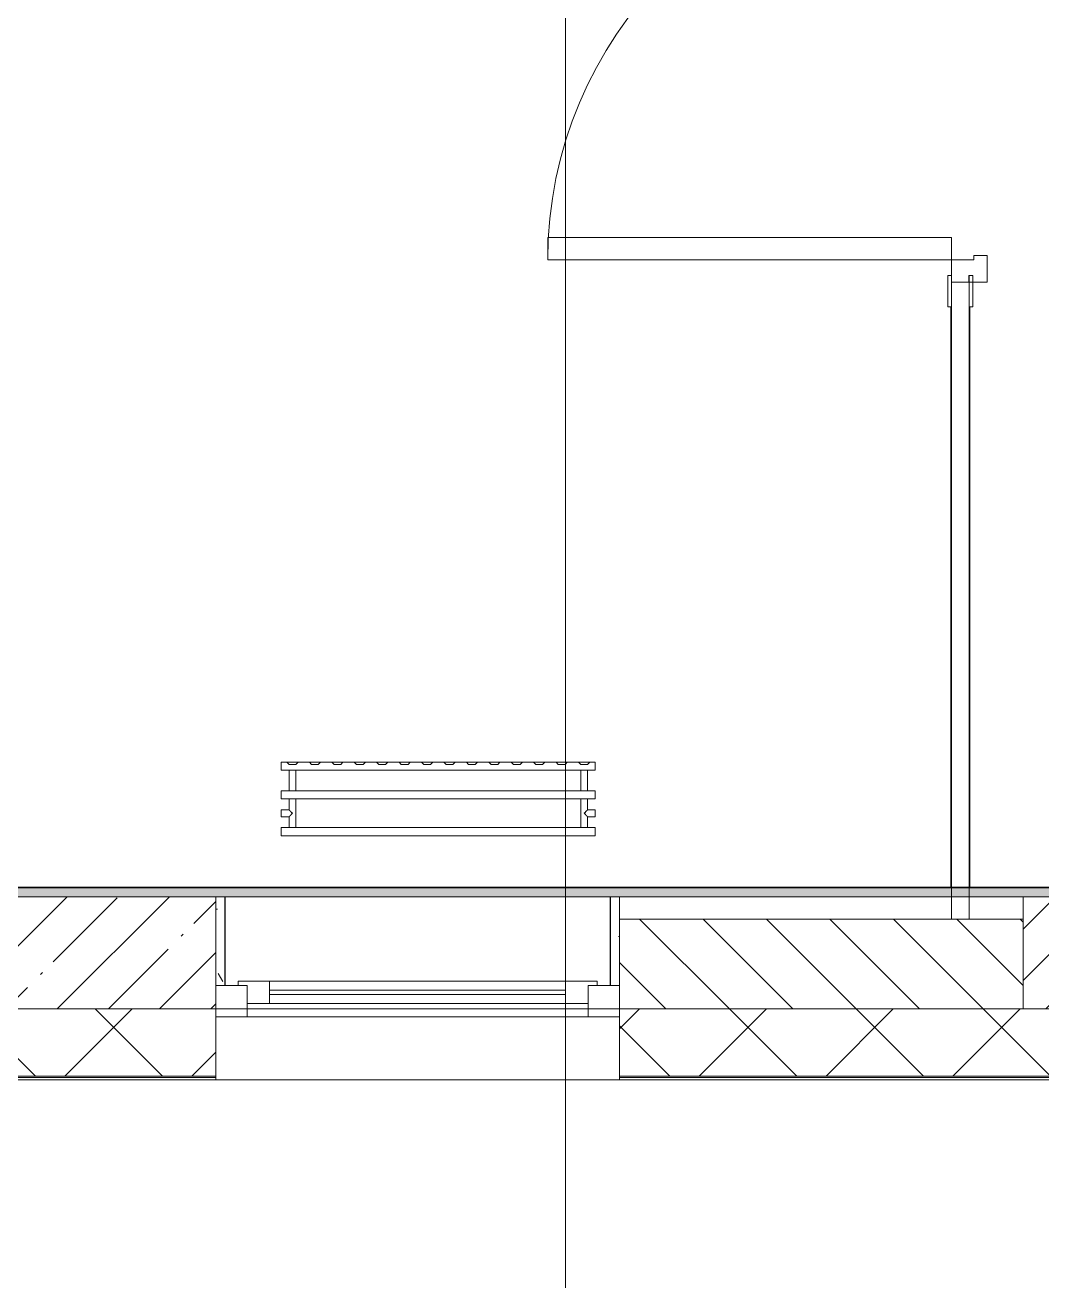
# Model space of a CAD drawing. Header units: millimetres. Extents: x -1113 to 415037, y -3642 to 354837.
# Drawn here: x 388732 to 390999, y -706 to 2093 of the extents above; entities that cross this region are included whole.
import ezdxf

# ---------------------------------------------------------------- set-up
doc = ezdxf.new("R2010")
doc.units = ezdxf.units.MM
for name, color, linetype, lineweight, true_color in [('A-DOOR-1', 7, 'Continuous', 5, 0xc0c0c0), ('A-DOOR-FRAM-1', 7, 'Continuous', 5, 0xc0c0c0), ('A-WALL-1', 9, 'Continuous', 5, 0x808080), ('A-WALL-FNSH-1', 9, 'Continuous', 5, 0x808080), ('M-EQPM-1', 7, 'Continuous', 9, 0xb2b2b2)]:
    doc.layers.add(name, color=color, linetype=linetype, lineweight=lineweight, true_color=true_color)
for name, color, linetype, lineweight in [('A-FLOR', 7, 'Continuous', 9), ('A-GLAZ', 7, 'Continuous', 9), ('A-GLAZ-1', 7, 'Continuous', 5), ('A-WALL', 7, 'Continuous', 5), ('I-WALL', 7, 'Continuous', 5), ('S-COLS', 7, 'Continuous', 9), ('S-COLS-1', 7, 'Continuous', 5), ('Оси', 7, 'Continuous', 9)]:
    doc.layers.add(name, color=color, linetype=linetype, lineweight=lineweight)
pattern_1 = [(0, (289227.4, 1e-08), (243.84, 60.96), [20.117, -162.763, 20.117, -162.763, -975.36]), (0, (289227.4, 1e-08), (243.84, 60.96), [-365.76, 20.117, -345.643, 20.117, -162.763, -426.72]), (0, (289227.4, 1e-08), (243.84, 60.96), [-914.4, 20.117, -101.803, 20.117, -284.683]), (120, (289318.84, 30.48), (-174.71291, 180.691634), [20.117, -162.763, 20.117, -162.763, -975.36]), (120, (289318.84, 30.48), (-174.71291, 180.691634), [-365.76, 20.117, -345.643, 20.117, -162.763, -426.72]), (120, (289318.84, 30.48), (-174.71291, 180.691634), [-914.4, 20.117, -101.803, 20.117, -284.683]), (240, (289349.32, 152.4), (-69.12709, -241.651634), [20.117, -162.763, 20.117, -162.763, -975.36]), (240, (289349.32, 152.4), (-69.12709, -241.651634), [-365.76, 20.117, -345.643, 20.117, -162.763, -426.72]), (240, (289349.32, 152.4), (-69.12709, -241.651634), [-914.4, 20.117, -101.803, 20.117, -284.683])]

# ---------------------------------------------------------------- blocks, each defined once
blk = doc.blocks.new('BSC_Колонна _Прямоугольная - 250х900-23282983-Объем проектирования 3 этажа')
at = {"layer": 'S-COLS-1'}
h = blk.add_hatch(dxfattribs=at)
h.set_pattern_fill('FP_91', color=256, style=0, pattern_type=2)
h.set_pattern_definition([(45, (-99480, -25), (-114.04925, 114.04925), []), (45, (-99365.95, -25), (-114.04925, 114.04925), [201.613, -40.323, 6.706, -33.617])])
h.paths.add_polyline_path([(225.7, -125), (450, -125), (450, 125), (-450, 125), (-450, -125)])
for p, q in [((450, 125), (-450, 125)), ((-450, 125), (-450, -125)), ((450, -125), (450, 125)), ((-450, -125), (450, -125))]:
    blk.add_line(p, q, dxfattribs=at)
blk = doc.blocks.new('BSC_Колонна _Прямоугольная - 250х900-V550-Объем проектирования 3 этажа')
at = {"layer": 'S-COLS-1'}
h = blk.add_hatch(dxfattribs=at)
h.set_pattern_fill('FP_99', color=256, style=0, pattern_type=2)
h.set_pattern_definition([(45, (-102180, -25), (-114.04925, 114.04925), []), (45, (-102065.95, -25), (-114.04925, 114.04925), [201.613, -40.323, 6.706, -33.617])])
h.paths.add_polyline_path([(450, -125), (450, 125), (-450, 125), (-450, -125), (-298.7, -125)])
for p, q in [((450, 125), (-450, 125)), ((-450, 125), (-450, -125)), ((450, -125), (450, 125)), ((-450, -125), (450, -125))]:
    blk.add_line(p, q, dxfattribs=at)
blk = doc.blocks.new('120_Окно_СКБ_1Ст - 120_Окно_СКБ_1Ст 900х2500_h_ с форточкой-V605-Объем проектирования 3 этажа')
at = {"layer": 'A-GLAZ'}
for p, q in [((-450, -127), (-450, -57)), ((-450, -57), (-380, -57)), ((-380, -57), (-380, -127)), ((380, -127), (380, -57)), ((380, -57), (450, -57)), ((450, -57), (450, -127)), ((380, -87), (-380, -87)), ((-380, -87), (-380, -127)), ((-330, -137), (-330, -87)), ((330, -137), (330, -87)), ((380, -127), (380, -87)), ((-380, -127), (-450, -127)), ((-380, -127), (-400, -127)), ((-400, -127), (-400, -137)), ((-400, -137), (400, -137)), ((400, -137), (-400, -137)), ((450, -127), (380, -127)), ((400, -127), (380, -127)), ((400, -137), (400, -127))]:
    blk.add_line(p, q, dxfattribs=at)
at = {"layer": 'A-GLAZ-1'}
for p, q in [((450, -57), (-450, -57)), ((-330, -107), (330, -107)), ((-430, -127), (-400, -127)), ((330, -117), (-330, -117)), ((400, -127), (430, -127))]:
    blk.add_line(p, q, dxfattribs=at)
blk = doc.blocks.new('radiator_prado_classic_z_tip_30_po exemplyaru - Classic Z Тип 30-300-V691-Объем проектирования 3 этажа')
at = {"layer": 'M-EQPM-1'}
for p, q in [((0, 228), (0, 210)), ((700, 228), (0, 228)), ((0, 210), (0, 228)), ((0, 228), (12.5, 228)), ((12.5, 228), (37.5, 228)), ((37.5, 228), (12.5, 228)), ((12.5, 228), (37.5, 228)), ((12.5, 228), (17.5, 223)), ((12.5, 228), (17.5, 223)), ((32.5, 223), (37.5, 228)), ((37.5, 228), (32.5, 223)), ((37.5, 228), (62.5, 228)), ((62.5, 228), (87.5, 228)), ((87.5, 228), (62.5, 228)), ((62.5, 228), (87.5, 228)), ((62.5, 228), (67.5, 223)), ((62.5, 228), (67.5, 223)), ((82.5, 223), (87.5, 228)), ((87.5, 228), (82.5, 223)), ((87.5, 228), (112.5, 228)), ((112.5, 228), (137.5, 228)), ((137.5, 228), (112.5, 228)), ((112.5, 228), (137.5, 228)), ((112.5, 228), (117.5, 223)), ((112.5, 228), (117.5, 223)), ((132.5, 223), (137.5, 228)), ((137.5, 228), (132.5, 223)), ((137.5, 228), (162.5, 228)), ((162.5, 228), (187.5, 228)), ((187.5, 228), (162.5, 228)), ((162.5, 228), (187.5, 228)), ((162.5, 228), (167.5, 223)), ((162.5, 228), (167.5, 223)), ((182.5, 223), (187.5, 228)), ((187.5, 228), (182.5, 223)), ((187.5, 228), (212.5, 228)), ((212.5, 228), (237.5, 228)), ((237.5, 228), (212.5, 228)), ((212.5, 228), (237.5, 228)), ((212.5, 228), (217.5, 223)), ((212.5, 228), (217.5, 223)), ((232.5, 223), (237.5, 228)), ((237.5, 228), (232.5, 223)), ((237.5, 228), (262.5, 228)), ((262.5, 228), (287.5, 228)), ((287.5, 228), (262.5, 228)), ((262.5, 228), (287.5, 228)), ((262.5, 228), (267.5, 223)), ((262.5, 228), (267.5, 223)), ((282.5, 223), (287.5, 228)), ((287.5, 228), (282.5, 223)), ((287.5, 228), (312.5, 228)), ((312.5, 228), (337.5, 228)), ((337.5, 228), (312.5, 228)), ((312.5, 228), (337.5, 228)), ((312.5, 228), (317.5, 223)), ((312.5, 228), (317.5, 223)), ((332.5, 223), (337.5, 228)), ((337.5, 228), (332.5, 223)), ((337.5, 228), (362.5, 228)), ((362.5, 228), (387.5, 228)), ((387.5, 228), (362.5, 228)), ((362.5, 228), (387.5, 228)), ((362.5, 228), (367.5, 223)), ((362.5, 228), (367.5, 223)), ((382.5, 223), (387.5, 228)), ((387.5, 228), (382.5, 223)), ((387.5, 228), (412.5, 228)), ((412.5, 228), (437.5, 228)), ((437.5, 228), (412.5, 228)), ((412.5, 228), (437.5, 228)), ((412.5, 228), (417.5, 223)), ((412.5, 228), (417.5, 223)), ((432.5, 223), (437.5, 228)), ((437.5, 228), (432.5, 223)), ((437.5, 228), (462.5, 228)), ((462.5, 228), (487.5, 228)), ((487.5, 228), (462.5, 228)), ((462.5, 228), (487.5, 228)), ((462.5, 228), (467.5, 223)), ((462.5, 228), (467.5, 223)), ((482.5, 223), (487.5, 228)), ((487.5, 228), (482.5, 223)), ((487.5, 228), (512.5, 228)), ((512.5, 228), (537.5, 228)), ((537.5, 228), (512.5, 228)), ((512.5, 228), (537.5, 228)), ((512.5, 228), (517.5, 223)), ((512.5, 228), (517.5, 223)), ((532.5, 223), (537.5, 228)), ((537.5, 228), (532.5, 223)), ((537.5, 228), (562.5, 228)), ((562.5, 228), (587.5, 228)), ((587.5, 228), (562.5, 228)), ((562.5, 228), (587.5, 228)), ((562.5, 228), (567.5, 223)), ((562.5, 228), (567.5, 223)), ((582.5, 223), (587.5, 228)), ((587.5, 228), (582.5, 223)), ((587.5, 228), (612.5, 228)), ((612.5, 228), (637.5, 228)), ((637.5, 228), (612.5, 228)), ((612.5, 228), (637.5, 228)), ((612.5, 228), (617.5, 223)), ((612.5, 228), (617.5, 223)), ((632.5, 223), (637.5, 228)), ((637.5, 228), (632.5, 223)), ((637.5, 228), (662.5, 228)), ((662.5, 228), (687.5, 228)), ((687.5, 228), (662.5, 228)), ((662.5, 228), (687.5, 228)), ((662.5, 228), (667.5, 223)), ((662.5, 228), (667.5, 223)), ((682.5, 223), (687.5, 228)), ((687.5, 228), (682.5, 223)), ((687.5, 228), (700, 228)), ((700, 210), (700, 228)), ((700, 228), (700, 210)), ((0, 210), (700, 210)), ((17.8, 210), (0, 210)), ((32.5, 223), (17.5, 223)), ((17.5, 223), (32.5, 223)), ((17.5, 210), (17.5, 164)), ((17.5, 210), (17.5, 164)), ((17.8, 210), (17.5, 210)), ((17.5, 210), (17.8, 210)), ((17.8, 210), (17.5, 210)), ((17.5, 210), (32.5, 210)), ((32.2, 210), (17.8, 210)), ((17.8, 210), (30.3, 210)), ((18.5, 210), (17.8, 210)), ((32.2, 210), (18.5, 210)), ((30.3, 210), (31.5, 210)), ((31.5, 210), (32.2, 210)), ((32.5, 210), (32.2, 210)), ((32.2, 210), (32.5, 210)), ((32.5, 210), (32.2, 210)), ((667.8, 210), (32.2, 210)), ((32.5, 164), (32.5, 210)), ((32.5, 164), (32.5, 210)), ((82.5, 223), (67.5, 223)), ((67.5, 223), (82.5, 223)), ((132.5, 223), (117.5, 223)), ((117.5, 223), (132.5, 223)), ((182.5, 223), (167.5, 223)), ((167.5, 223), (182.5, 223)), ((232.5, 223), (217.5, 223)), ((217.5, 223), (232.5, 223)), ((282.5, 223), (267.5, 223)), ((267.5, 223), (282.5, 223)), ((332.5, 223), (317.5, 223)), ((317.5, 223), (332.5, 223)), ((382.5, 223), (367.5, 223)), ((367.5, 223), (382.5, 223)), ((432.5, 223), (417.5, 223)), ((417.5, 223), (432.5, 223)), ((482.5, 223), (467.5, 223)), ((467.5, 223), (482.5, 223)), ((532.5, 223), (517.5, 223)), ((517.5, 223), (532.5, 223)), ((582.5, 223), (567.5, 223)), ((567.5, 223), (582.5, 223)), ((632.5, 223), (617.5, 223)), ((617.5, 223), (632.5, 223)), ((682.5, 223), (667.5, 223)), ((667.5, 223), (682.5, 223)), ((667.5, 210), (667.5, 164)), ((667.5, 210), (667.5, 164)), ((667.8, 210), (667.5, 210)), ((667.5, 210), (682.5, 210)), ((667.8, 210), (667.5, 210)), ((667.5, 210), (667.8, 210)), ((678.7, 210), (667.8, 210)), ((676.9, 210), (667.8, 210)), ((667.8, 210), (678.7, 210)), ((680.3, 210), (676.9, 210)), ((682.2, 210), (678.7, 210)), ((678.7, 210), (681.5, 210)), ((682.2, 210), (680.3, 210)), ((681.5, 210), (682.2, 210)), ((682.5, 210), (682.2, 210)), ((682.5, 210), (682.2, 210)), ((682.2, 210), (682.5, 210)), ((700, 210), (682.2, 210)), ((682.5, 164), (682.5, 210)), ((682.5, 164), (682.5, 210)), ((700, 164), (0, 164)), ((0, 164), (0, 146)), ((0, 146), (0, 164)), ((0, 164), (17.8, 164)), ((0, 146), (700, 146)), ((18.5, 146), (0, 146)), ((17.8, 164), (17.5, 164)), ((17.5, 164), (17.8, 164)), ((17.8, 164), (17.5, 164)), ((17.5, 164), (32.5, 164)), ((17.5, 146), (17.5, 121.5)), ((17.5, 146), (17.5, 121.5)), ((17.5, 146), (18.5, 146)), ((18.5, 146), (17.5, 146)), ((17.5, 146), (18.5, 146)), ((32.5, 146), (17.5, 146)), ((32.2, 164), (17.8, 164)), ((17.8, 164), (21.2, 164)), ((23.1, 164), (17.8, 164)), ((18.5, 146), (19.7, 146)), ((19.7, 146), (18.5, 146)), ((18.5, 146), (19.7, 146)), ((19.7, 146), (26.9, 146)), ((25, 146), (19.7, 146)), ((19.7, 146), (28.7, 146)), ((21.2, 164), (25, 164)), ((26.9, 164), (23.1, 164)), ((25, 164), (32.2, 164)), ((28.7, 146), (25, 146)), ((28.7, 164), (26.9, 164)), ((26.9, 146), (31.5, 146)), ((31.5, 146), (28.7, 146)), ((31.5, 164), (28.7, 164)), ((28.7, 146), (32.2, 146)), ((32.2, 164), (31.5, 164)), ((31.5, 146), (32.2, 146)), ((32.2, 146), (31.5, 146)), ((32.5, 164), (32.2, 164)), ((32.2, 164), (32.5, 164)), ((32.5, 164), (32.2, 164)), ((32.2, 164), (667.8, 164)), ((32.2, 146), (32.5, 146)), ((32.5, 146), (32.2, 146)), ((32.2, 146), (32.5, 146)), ((667.8, 146), (32.2, 146)), ((32.5, 82), (32.5, 146)), ((32.5, 82), (32.5, 146)), ((667.8, 164), (667.5, 164)), ((667.5, 164), (682.5, 164)), ((667.8, 164), (667.5, 164)), ((667.5, 164), (667.8, 164)), ((667.5, 146), (667.5, 82)), ((667.5, 146), (667.5, 82)), ((667.5, 146), (667.8, 146)), ((682.5, 146), (667.5, 146)), ((667.5, 146), (667.8, 146)), ((667.8, 146), (667.5, 146)), ((675, 164), (667.8, 164)), ((675, 164), (667.8, 164)), ((667.8, 164), (668.5, 164)), ((667.8, 146), (673.1, 146)), ((667.8, 146), (671.2, 146)), ((676.9, 146), (667.8, 146)), ((668.5, 164), (682.2, 164)), ((671.2, 146), (676.9, 146)), ((673.1, 146), (676.9, 146)), ((678.7, 164), (675, 164)), ((681.5, 164), (675, 164)), ((676.9, 146), (681.5, 146)), ((676.9, 146), (680.3, 146)), ((681.5, 146), (676.9, 146)), ((681.5, 164), (678.7, 164)), ((680.3, 146), (681.5, 146)), ((682.2, 164), (681.5, 164)), ((682.2, 164), (681.5, 164)), ((681.5, 146), (682.5, 146)), ((681.5, 146), (682.5, 146)), ((682.5, 146), (681.5, 146)), ((700, 146), (681.5, 146)), ((682.5, 164), (682.2, 164)), ((682.5, 164), (682.2, 164)), ((682.2, 164), (682.5, 164)), ((682.2, 164), (700, 164)), ((682.5, 121.5), (682.5, 146)), ((682.5, 121.5), (682.5, 146)), ((700, 146), (700, 164)), ((700, 164), (700, 146)), ((17.5, 121.5), (0, 121.5)), ((17.5, 121.5), (0, 121.5)), ((0, 121.5), (0, 120.5)), ((0, 106.5), (0, 121.5)), ((0, 120.5), (0, 107.5)), ((0, 120.5), (0, 119.3)), ((0, 114), (0, 120.5)), ((0, 120.5), (0, 120.5)), ((0, 119.3), (0, 117.8)), ((0, 117.8), (0, 114)), ((0, 114), (0, 112.1)), ((0, 107.5), (0, 114)), ((0, 112.1), (0, 110.3)), ((700, 121.5), (682.5, 121.5)), ((700, 121.5), (682.5, 121.5)), ((700, 121.5), (700, 106.5)), ((700, 120.5), (700, 121.5)), ((700, 121.5), (700, 120.5)), ((700, 120.5), (700, 121.5)), ((700, 107.5), (700, 120.5)), ((700, 120.5), (700, 107.5)), ((700, 112.1), (700, 120.5)), ((700, 108.7), (700, 112.1)), ((0, 110.3), (0, 108.7)), ((0, 108.7), (0, 107.5)), ((0, 107.5), (0, 106.5)), ((0, 107.5), (0, 107.5)), ((0, 106.5), (17.5, 106.5)), ((0, 106.5), (17.5, 106.5)), ((17.5, 106.5), (17.5, 82)), ((17.5, 106.5), (17.5, 82)), ((682.5, 82), (682.5, 106.5)), ((682.5, 106.5), (700, 106.5)), ((682.5, 82), (682.5, 106.5)), ((682.5, 106.5), (700, 106.5)), ((700, 107.5), (700, 108.7)), ((700, 106.5), (700, 107.5)), ((700, 107.5), (700, 106.5)), ((700, 106.5), (700, 107.5)), ((700, 82), (0, 82)), ((0, 82), (0, 64)), ((0, 64), (0, 82)), ((0, 82), (18.5, 82)), ((700, 64), (0, 64)), ((0, 64), (700, 64)), ((18.5, 82), (17.5, 82)), ((17.5, 82), (18.5, 82)), ((18.5, 82), (17.5, 82)), ((17.5, 82), (32.5, 82)), ((21.2, 82), (18.5, 82)), ((18.5, 82), (21.2, 82)), ((19.7, 82), (18.5, 82)), ((25, 82), (19.7, 82)), ((25, 82), (21.2, 82)), ((21.2, 82), (25, 82)), ((28.7, 82), (25, 82)), ((25, 82), (30.3, 82)), ((30.3, 82), (25, 82)), ((31.5, 82), (28.7, 82)), ((30.3, 82), (32.2, 82)), ((32.2, 82), (30.3, 82)), ((32.2, 82), (31.5, 82)), ((32.5, 82), (32.2, 82)), ((32.2, 82), (32.5, 82)), ((32.5, 82), (32.2, 82)), ((32.2, 82), (667.8, 82)), ((667.8, 82), (667.5, 82)), ((667.5, 82), (682.5, 82)), ((667.8, 82), (667.5, 82)), ((667.5, 82), (667.8, 82)), ((676.9, 82), (667.8, 82)), ((673.1, 82), (667.8, 82)), ((667.8, 82), (673.1, 82)), ((678.7, 82), (673.1, 82)), ((673.1, 82), (681.5, 82)), ((681.5, 82), (676.9, 82)), ((681.5, 82), (678.7, 82)), ((682.5, 82), (681.5, 82)), ((682.5, 82), (681.5, 82)), ((681.5, 82), (682.5, 82)), ((681.5, 82), (700, 82)), ((700, 64), (700, 82)), ((700, 82), (700, 64))]:
    blk.add_line(p, q, dxfattribs=at)
for points, knots in [([(18.5, 120.5), (18.4, 120.6), (18.3, 120.7), (18.1, 120.9), (17.9, 121.1), (17.8, 121.2), (17.7, 121.3), (17.5, 121.5), (17.5, 121.5), (17.5, 121.5)], [0.7142857, 0.7142857, 0.7142857, 0.7142857, 0.75, 0.7857143, 0.8214286, 0.8571429, 0.8928571, 0.9285714, 1, 1, 1, 1]), ([(17.5, 121.5), (17.5, 121.5), (17.5, 121.5), (17.7, 121.3), (17.8, 121.2), (17.9, 121.1), (18.1, 120.9), (18.3, 120.7), (18.4, 120.6), (18.5, 120.5)], [0, 0, 0, 0, 0.0714286, 0.1071429, 0.1428571, 0.1785714, 0.2142857, 0.25, 0.2857143, 0.2857143, 0.2857143, 0.2857143]), ([(17.5, 121.5), (17.5, 121.5), (17.5, 121.5), (17.7, 121.3), (17.8, 121.2), (17.9, 121.1), (18.1, 120.9), (18.3, 120.7), (18.4, 120.6), (18.5, 120.5)], [0, 0, 0, 0, 0.0714286, 0.1071429, 0.1428571, 0.1785714, 0.2142857, 0.25, 0.2857143, 0.2857143, 0.2857143, 0.2857143]), ([(25, 114), (24.5, 114.5), (23.6, 115.4), (22.4, 116.6), (21.6, 117.4), (21.1, 117.9), (20.8, 118.2), (20.5, 118.5), (20.2, 118.8), (19.8, 119.1), (19.6, 119.4), (19.3, 119.7), (19, 120), (18.7, 120.3), (18.5, 120.5), (18.3, 120.7), (18.1, 120.9), (17.9, 121.1), (17.8, 121.2), (17.7, 121.3), (17.5, 121.5), (17.5, 121.5), (17.5, 121.5)], [0, 0, 0, 0, 0.142857, 0.285714, 0.357143, 0.392857, 0.428571, 0.464286, 0.5, 0.535714, 0.571429, 0.607143, 0.642857, 0.678571, 0.714286, 0.75, 0.785714, 0.821429, 0.857143, 0.892857, 0.928571, 1, 1, 1, 1]), ([(17.5, 106.5), (17.5, 106.5), (17.5, 106.5), (17.7, 106.7), (17.8, 106.8), (17.9, 106.9), (18.1, 107.1), (18.3, 107.3), (18.5, 107.5), (18.7, 107.7), (19, 108), (19.3, 108.3), (19.6, 108.6), (19.8, 108.9), (20.3, 109.3), (20.7, 109.7), (21.1, 110.1), (21.6, 110.6), (22.4, 111.4), (23.6, 112.6), (24.5, 113.5), (25, 114)], [0, 0, 0, 0, 0.071429, 0.107143, 0.142857, 0.178571, 0.214286, 0.25, 0.285714, 0.321429, 0.357143, 0.392857, 0.428571, 0.464286, 0.5, 0.571429, 0.607143, 0.642857, 0.714286, 0.857143, 1, 1, 1, 1]), ([(22.1, 116.9), (21.9, 117.1), (21.6, 117.4), (21.1, 117.9), (20.8, 118.2), (20.5, 118.5), (20.2, 118.8), (19.9, 119.2), (19.7, 119.3), (19.6, 119.4)], [0.2857143, 0.2857143, 0.2857143, 0.2857143, 0.3571429, 0.3928571, 0.4285714, 0.4642857, 0.5, 0.5357143, 0.5714286, 0.5714286, 0.5714286, 0.5714286]), ([(19.6, 119.4), (19.7, 119.3), (19.9, 119.2), (20.3, 118.7), (20.6, 118.4), (20.8, 118.2)], [0.4285714, 0.4285714, 0.4285714, 0.4285714, 0.4642857, 0.5, 0.5714286, 0.5714286, 0.5714286, 0.5714286]), ([(19.6, 119.4), (19.7, 119.3), (19.8, 119.1), (20.3, 118.7), (20.7, 118.3), (21.1, 117.9), (21.6, 117.4), (21.9, 117.1), (22.1, 116.9)], [0.4285714, 0.4285714, 0.4285714, 0.4285714, 0.4642857, 0.5, 0.5714286, 0.6071429, 0.6428571, 0.7142857, 0.7142857, 0.7142857, 0.7142857]), ([(20.8, 118.2), (20.9, 118.1), (21.1, 117.9), (21.6, 117.4), (21.9, 117.1), (22.1, 116.9)], [0.5714286, 0.5714286, 0.5714286, 0.5714286, 0.6071429, 0.6428571, 0.7142857, 0.7142857, 0.7142857, 0.7142857]), ([(675, 114), (675.5, 114.5), (676.4, 115.4), (677.6, 116.6), (678.4, 117.4), (678.9, 117.9), (679.2, 118.2), (679.5, 118.5), (679.8, 118.8), (680.1, 119.2), (680.4, 119.4), (680.7, 119.7), (681, 120), (681.3, 120.3), (681.5, 120.5), (681.7, 120.7), (681.9, 120.9), (682.1, 121.1), (682.2, 121.2), (682.3, 121.3), (682.5, 121.5), (682.5, 121.5), (682.5, 121.5)], [0, 0, 0, 0, 0.142857, 0.285714, 0.357143, 0.392857, 0.428571, 0.464286, 0.5, 0.535714, 0.571429, 0.607143, 0.642857, 0.678571, 0.714286, 0.75, 0.785714, 0.821429, 0.857143, 0.892857, 0.928571, 1, 1, 1, 1]), ([(682.5, 106.5), (682.5, 106.5), (682.5, 106.5), (682.3, 106.7), (682.2, 106.8), (682.1, 106.9), (681.9, 107.1), (681.7, 107.3), (681.5, 107.5), (681.3, 107.7), (681, 108), (680.7, 108.3), (680.4, 108.6), (680.1, 108.8), (679.7, 109.3), (679.3, 109.7), (678.9, 110.1), (678.4, 110.6), (677.6, 111.4), (676.4, 112.6), (675.5, 113.5), (675, 114)], [0, 0, 0, 0, 0.071429, 0.107143, 0.142857, 0.178571, 0.214286, 0.25, 0.285714, 0.321429, 0.357143, 0.392857, 0.428571, 0.464286, 0.5, 0.571429, 0.607143, 0.642857, 0.714286, 0.857143, 1, 1, 1, 1]), ([(680.4, 119.4), (680.3, 119.3), (680.1, 119.2), (679.7, 118.7), (679.3, 118.3), (678.9, 117.9), (678.4, 117.4), (678.1, 117.1), (677.9, 116.9)], [0.4285714, 0.4285714, 0.4285714, 0.4285714, 0.4642857, 0.5, 0.5714286, 0.6071429, 0.6428571, 0.7142857, 0.7142857, 0.7142857, 0.7142857]), ([(677.9, 116.9), (678.1, 117.1), (678.4, 117.4), (678.9, 117.9), (679.2, 118.2), (679.5, 118.5), (679.8, 118.8), (680.1, 119.2), (680.3, 119.3), (680.4, 119.4)], [0.2857143, 0.2857143, 0.2857143, 0.2857143, 0.3571429, 0.3928571, 0.4285714, 0.4642857, 0.5, 0.5357143, 0.5714286, 0.5714286, 0.5714286, 0.5714286]), ([(679.2, 118.2), (679.1, 118.1), (678.9, 117.9), (678.4, 117.4), (678.1, 117.1), (677.9, 116.9)], [0.5714286, 0.5714286, 0.5714286, 0.5714286, 0.6071429, 0.6428571, 0.7142857, 0.7142857, 0.7142857, 0.7142857]), ([(680.4, 119.4), (680.3, 119.3), (680.1, 119.2), (679.7, 118.7), (679.4, 118.4), (679.2, 118.2)], [0.4285714, 0.4285714, 0.4285714, 0.4285714, 0.4642857, 0.5, 0.5714286, 0.5714286, 0.5714286, 0.5714286]), ([(682.5, 121.5), (682.5, 121.5), (682.5, 121.5), (682.3, 121.3), (682.2, 121.2), (682.1, 121.1), (681.9, 120.9), (681.7, 120.7), (681.6, 120.6), (681.5, 120.5)], [0, 0, 0, 0, 0.0714286, 0.1071429, 0.1428571, 0.1785714, 0.2142857, 0.25, 0.2857143, 0.2857143, 0.2857143, 0.2857143]), ([(682.5, 121.5), (682.5, 121.5), (682.5, 121.5), (682.3, 121.3), (682.2, 121.2), (682.1, 121.1), (681.9, 120.9), (681.7, 120.7), (681.6, 120.6), (681.5, 120.5)], [0, 0, 0, 0, 0.0714286, 0.1071429, 0.1428571, 0.1785714, 0.2142857, 0.25, 0.2857143, 0.2857143, 0.2857143, 0.2857143]), ([(681.5, 120.5), (681.6, 120.6), (681.7, 120.7), (681.9, 120.9), (682.1, 121.1), (682.2, 121.2), (682.3, 121.3), (682.5, 121.5), (682.5, 121.5), (682.5, 121.5)], [0.7142857, 0.7142857, 0.7142857, 0.7142857, 0.75, 0.7857143, 0.8214286, 0.8571429, 0.8928571, 0.9285714, 1, 1, 1, 1]), ([(17.5, 106.5), (17.5, 106.5), (17.5, 106.5), (17.7, 106.7), (17.8, 106.8), (17.9, 106.9), (18.1, 107.1), (18.3, 107.3), (18.4, 107.4), (18.5, 107.5)], [0, 0, 0, 0, 0.0714286, 0.1071429, 0.1428571, 0.1785714, 0.2142857, 0.25, 0.2857143, 0.2857143, 0.2857143, 0.2857143]), ([(18.5, 107.5), (18.4, 107.4), (18.3, 107.3), (18.1, 107.1), (17.9, 106.9), (17.8, 106.8), (17.7, 106.7), (17.5, 106.5), (17.5, 106.5), (17.5, 106.5)], [0.7142857, 0.7142857, 0.7142857, 0.7142857, 0.75, 0.7857143, 0.8214286, 0.8571429, 0.8928571, 0.9285714, 1, 1, 1, 1]), ([(18.5, 107.5), (18.4, 107.4), (18.3, 107.3), (18.1, 107.1), (17.9, 106.9), (17.8, 106.8), (17.7, 106.7), (17.5, 106.5), (17.5, 106.5), (17.5, 106.5)], [0.7142857, 0.7142857, 0.7142857, 0.7142857, 0.75, 0.7857143, 0.8214286, 0.8571429, 0.8928571, 0.9285714, 1, 1, 1, 1]), ([(19.6, 108.6), (19.7, 108.7), (19.9, 108.8), (20.3, 109.3), (20.7, 109.7), (21.1, 110.1), (21.6, 110.6), (21.9, 110.9), (22.1, 111.1)], [0.4285714, 0.4285714, 0.4285714, 0.4285714, 0.4642857, 0.5, 0.5714286, 0.6071429, 0.6428571, 0.7142857, 0.7142857, 0.7142857, 0.7142857]), ([(22.1, 111.1), (21.9, 110.9), (21.6, 110.6), (21.1, 110.1), (20.8, 109.8), (20.5, 109.5), (20.2, 109.2), (19.9, 108.8), (19.7, 108.7), (19.6, 108.6)], [0.2857143, 0.2857143, 0.2857143, 0.2857143, 0.3571429, 0.3928571, 0.4285714, 0.4642857, 0.5, 0.5357143, 0.5714286, 0.5714286, 0.5714286, 0.5714286]), ([(22.1, 111.1), (21.9, 110.9), (21.6, 110.6), (21.1, 110.1), (20.8, 109.8), (20.5, 109.5), (20.2, 109.2), (19.8, 108.9), (19.7, 108.7), (19.6, 108.6)], [0.2857143, 0.2857143, 0.2857143, 0.2857143, 0.3571429, 0.3928571, 0.4285714, 0.4642857, 0.5, 0.5357143, 0.5714286, 0.5714286, 0.5714286, 0.5714286]), ([(677.9, 111.1), (678.1, 110.9), (678.4, 110.6), (678.9, 110.1), (679.2, 109.8), (679.5, 109.5), (679.8, 109.2), (680.1, 108.8), (680.3, 108.7), (680.4, 108.6)], [0.2857143, 0.2857143, 0.2857143, 0.2857143, 0.3571429, 0.3928571, 0.4285714, 0.4642857, 0.5, 0.5357143, 0.5714286, 0.5714286, 0.5714286, 0.5714286]), ([(677.9, 111.1), (678.1, 110.9), (678.4, 110.6), (678.9, 110.1), (679.2, 109.8), (679.5, 109.5), (679.8, 109.2), (680.1, 108.8), (680.3, 108.7), (680.4, 108.6)], [0.2857143, 0.2857143, 0.2857143, 0.2857143, 0.3571429, 0.3928571, 0.4285714, 0.4642857, 0.5, 0.5357143, 0.5714286, 0.5714286, 0.5714286, 0.5714286]), ([(680.4, 108.6), (680.3, 108.7), (680.1, 108.8), (679.7, 109.3), (679.3, 109.7), (678.9, 110.1), (678.4, 110.6), (678.1, 110.9), (677.9, 111.1)], [0.4285714, 0.4285714, 0.4285714, 0.4285714, 0.4642857, 0.5, 0.5714286, 0.6071429, 0.6428571, 0.7142857, 0.7142857, 0.7142857, 0.7142857]), ([(681.5, 107.5), (681.6, 107.4), (681.7, 107.3), (681.9, 107.1), (682.1, 106.9), (682.2, 106.8), (682.3, 106.7), (682.5, 106.5), (682.5, 106.5), (682.5, 106.5)], [0.7142857, 0.7142857, 0.7142857, 0.7142857, 0.75, 0.7857143, 0.8214286, 0.8571429, 0.8928571, 0.9285714, 1, 1, 1, 1]), ([(681.5, 107.5), (681.6, 107.4), (681.7, 107.3), (681.9, 107.1), (682.1, 106.9), (682.2, 106.8), (682.3, 106.7), (682.5, 106.5), (682.5, 106.5), (682.5, 106.5)], [0.7142857, 0.7142857, 0.7142857, 0.7142857, 0.75, 0.7857143, 0.8214286, 0.8571429, 0.8928571, 0.9285714, 1, 1, 1, 1]), ([(682.5, 106.5), (682.5, 106.5), (682.5, 106.5), (682.3, 106.7), (682.2, 106.8), (682.1, 106.9), (681.9, 107.1), (681.7, 107.3), (681.6, 107.4), (681.5, 107.5)], [0, 0, 0, 0, 0.0714286, 0.1071429, 0.1428571, 0.1785714, 0.2142857, 0.25, 0.2857143, 0.2857143, 0.2857143, 0.2857143])]:
    blk.add_open_spline(points, degree=3, knots=knots, dxfattribs=at)
for points in [[(19.6, 119.4), (19.5, 119.5), (19.3, 119.7), (19, 120), (18.7, 120.3), (18.6, 120.4), (18.5, 120.5)], [(18.5, 120.5), (18.6, 120.4), (18.7, 120.3), (19, 120), (19.3, 119.7), (19.5, 119.5), (19.6, 119.4)], [(18.5, 120.5), (18.6, 120.4), (18.7, 120.3), (19, 120), (19.3, 119.7), (19.5, 119.5), (19.6, 119.4)], [(25, 114), (24.5, 114.5), (23.6, 115.4), (22.6, 116.4), (22.1, 116.9)], [(22.1, 116.9), (22.6, 116.4), (23.6, 115.4), (24.5, 114.5), (25, 114)], [(22.1, 116.9), (22.6, 116.4), (23.6, 115.4), (24.5, 114.5), (25, 114)], [(22.1, 111.1), (22.6, 111.6), (23.6, 112.6), (24.5, 113.5), (25, 114)], [(25, 114), (24.5, 113.5), (23.6, 112.6), (22.6, 111.6), (22.1, 111.1)], [(25, 114), (24.5, 113.5), (23.6, 112.6), (22.6, 111.6), (22.1, 111.1)], [(677.9, 116.9), (677.4, 116.4), (676.4, 115.4), (675.5, 114.5), (675, 114)], [(675, 114), (675.5, 114.5), (676.4, 115.4), (677.4, 116.4), (677.9, 116.9)], [(676.4, 115.4), (676, 115), (675.5, 114.5), (675, 114)], [(675, 114), (675.5, 113.5), (676.4, 112.6), (677.4, 111.6), (677.9, 111.1)], [(675, 114), (675.5, 113.5), (676.4, 112.6), (677.4, 111.6), (677.9, 111.1)], [(677.9, 111.1), (677.4, 111.6), (676.4, 112.6), (675.5, 113.5), (675, 114)], [(677.9, 116.9), (677.4, 116.4), (676.9, 115.9), (676.4, 115.4)], [(681.5, 120.5), (681.4, 120.4), (681.3, 120.3), (681, 120), (680.7, 119.7), (680.5, 119.5), (680.4, 119.4)], [(681.5, 120.5), (681.4, 120.4), (681.3, 120.3), (681, 120), (680.7, 119.7), (680.5, 119.5), (680.4, 119.4)], [(680.4, 119.4), (680.5, 119.5), (680.7, 119.7), (681, 120), (681.3, 120.3), (681.4, 120.4), (681.5, 120.5)], [(18.5, 107.5), (18.6, 107.6), (18.7, 107.7), (19, 108), (19.3, 108.3), (19.5, 108.5), (19.6, 108.6)], [(19.6, 108.6), (19.5, 108.5), (19.3, 108.3), (19, 108), (18.7, 107.7), (18.6, 107.6), (18.5, 107.5)], [(19.6, 108.6), (19.5, 108.5), (19.3, 108.3), (19, 108), (18.7, 107.7), (18.6, 107.6), (18.5, 107.5)], [(680.4, 108.6), (680.5, 108.5), (680.7, 108.3), (681, 108), (681.3, 107.7), (681.4, 107.6), (681.5, 107.5)], [(680.4, 108.6), (680.5, 108.5), (680.7, 108.3), (681, 108), (681.3, 107.7), (681.4, 107.6), (681.5, 107.5)], [(681.5, 107.5), (681.4, 107.6), (681.3, 107.7), (681, 108), (680.7, 108.3), (680.5, 108.5), (680.4, 108.6)]]:
    blk.add_open_spline(points, degree=3, dxfattribs=at)
blk = doc.blocks.new('110_Дверь_СКБ_2Ст - Д-5_п__в составе перегородки _не входит в спец__-32680317-Объем проектирования 3 этажа')
at = {"layer": 'A-DOOR-1'}
for p, q in [((-637.5, -20), (-587.5, -20)), ((-637.5, -420), (-637.5, -20)), ((-587.5, -20), (-587.5, -420)), ((612.5, -20), (662.5, -20)), ((612.5, -920), (612.5, -20)), ((662.5, -20), (662.5, -920)), ((-587.5, -420), (-637.5, -420)), ((662.5, -920), (612.5, -920))]:
    blk.add_line(p, q, dxfattribs=at)
for centre, radius, start, end in [((-637.5, -20), 400, 270, 0), ((662.5, -20), 900, 180, 270)]:
    blk.add_arc(centre, radius, start, end, dxfattribs=at)
at = {"layer": 'A-DOOR-FRAM-1'}
for p, q in [((-687.5, 60), (-627.5, 60)), ((-687.5, -20), (-687.5, 60)), ((-627.5, 60), (-627.5, 30)), ((652.5, 60), (712.5, 60)), ((652.5, 30), (652.5, 60)), ((712.5, 60), (712.5, -20)), ((-742.5, 28), (-672.5, 28)), ((-742.5, 20), (-742.5, 28)), ((-672.5, 28), (-672.5, 20)), ((-637.5, 30), (-637.5, -20)), ((-627.5, 30), (-637.5, 30)), ((662.5, 30), (652.5, 30)), ((662.5, -20), (662.5, 30)), ((697.5, 20), (697.5, 28)), ((697.5, 28), (767.5, 28)), ((767.5, 28), (767.5, 20)), ((-672.5, 20), (-742.5, 20)), ((-687.5, 20), (-672.5, 20)), ((-687.5, 19), (-687.5, 20)), ((-672.5, 19), (-687.5, 19)), ((-672.5, 20), (-672.5, 19)), ((697.5, 19), (697.5, 20)), ((697.5, 20), (712.5, 20)), ((767.5, 20), (697.5, 20)), ((712.5, 19), (697.5, 19)), ((712.5, 20), (712.5, 19)), ((-742.5, -20), (-672.5, -20)), ((-742.5, -28), (-742.5, -20)), ((-637.5, -20), (-687.5, -20)), ((-672.5, -20), (-672.5, -28)), ((712.5, -20), (662.5, -20)), ((697.5, -28), (697.5, -20)), ((697.5, -20), (767.5, -20)), ((767.5, -20), (767.5, -28)), ((-672.5, -28), (-742.5, -28)), ((767.5, -28), (697.5, -28))]:
    blk.add_line(p, q, dxfattribs=at)

msp = doc.modelspace()

# ---------------------------------------------------------------- hatches: boundary and pattern name
at = {"layer": 'A-WALL'}
h = msp.add_hatch(dxfattribs=at)
h.set_pattern_fill('FP_2', color=256, style=0, pattern_type=2)
h.set_pattern_definition([(135, (289227.4, 1e-08), (-70.71068, -70.71068), [])])
h.paths.add_polyline_path([(394407.4, -100), (395457.4, -100), (395457.4, 100), (394407.4, 100)])
h.paths.add_polyline_path([(399057.4, -100), (399057.4, 100), (398157.4, 100), (398157.4, -100), (398998.4, -100)])
h.paths.add_polyline_path([(399957.4, -100), (400857.4, -100), (400857.4, 100), (399957.4, 100), (399957.4, 21)])
h.paths.add_polyline_path([(381157.4, -100), (381957.4, -100), (381957.4, 100), (381157.4, 100), (381157.4, -48)])
h.paths.add_polyline_path([(410657.4, -100), (410657.4, 100), (410357.4, 100), (410357.4, -100)])
h.paths.add_polyline_path([(408513.1, -100), (408557.4, -100), (408557.4, 100), (408057.4, 99.1), (408057.4, -100)])
h.paths.add_polyline_path([(383757.4, -100), (384007.4, -100), (384007.4, 100), (383757.4, 100), (383757.4, -77.1)])
h.paths.add_polyline_path([(386307.4, -100), (387357.4, -100), (387357.4, 100), (386307.4, 100)])
h.paths.add_polyline_path([(390837.4, -100), (390957.4, -100), (390957.4, 100), (390057.4, 100), (390057.4, -100), (390797.4, -100)])
h.paths.add_polyline_path([(405207.4, -100), (406257.4, -100), (406257.4, 100), (405207.4, 100), (405207.4, 2.5)])
h.paths.add_polyline_path([(391857.4, -100), (392107.4, -100), (392107.4, 100), (391857.4, 100), (391857.4, 50)])
h.paths.add_polyline_path([(402657.4, -100), (402907.4, -100), (402907.4, 100), (402657.4, 100), (402657.4, -84)])
h = msp.add_hatch(dxfattribs=at)
h.set_pattern_fill('FP_24', color=256, style=0, pattern_type=2)
h.set_pattern_definition([(45, (289227.4, 1e-08), (-141.42136, 141.42136), []), (135, (289227.4, 1e-08), (-141.42136, -141.42136), [])])
h.paths.add_polyline_path([(414304.5, -250), (414307.4, -250), (414307.4, -100), (412957.4, -100), (412957.4, -250), (414057.4, -250)])
h.paths.add_polyline_path([(410357.4, -250), (410657.4, -250), (410657.4, -100), (409457.4, -100), (409457.4, -250), (409600.9, -250)])
h.paths.add_polyline_path([(408513.1, -250), (408557.4, -250), (408557.4, -100), (407157.4, -100), (407157.4, -250), (408057.4, -250)])
h.paths.add_polyline_path([(406257.4, -250), (406257.4, -100), (405207.4, -100), (405207.4, -250)])
h.paths.add_polyline_path([(401986.4, -250), (402907.4, -250), (402907.4, -100), (401757.4, -100), (401757.4, -250)])
h.paths.add_polyline_path([(399957.4, -250), (400857.4, -250), (400857.4, -100), (399957.4, -100), (399957.4, -231.5)])
h.paths.add_polyline_path([(396547.6, -250), (397257.4, -250), (397257.4, -100), (396357.4, -100), (396357.4, -250)])
h.paths.add_polyline_path([(398998.4, -250), (399057.4, -250), (399057.4, -100), (398157.4, -100), (398157.4, -250), (398995.1, -250)])
h.paths.add_polyline_path([(395457.4, -250), (395457.4, -100), (394407.4, -100), (394407.4, -250), (394930, -250)])
h.paths.add_polyline_path([(390057.4, -250), (392107.4, -250), (392107.4, -100), (390057.4, -100)])
h.paths.add_polyline_path([(386757.6, -250), (387357.4, -250), (387357.4, -100), (386307.4, -100), (386307.4, -250)])
h.paths.add_polyline_path([(388933.1, -250), (389157.4, -250), (389157.4, -100), (388257.4, -100), (388257.4, -250)])
h.paths.add_polyline_path([(378512.5, -250), (380257.4, -250), (380257.4, -100), (378437.4, -100), (378437.4, -250), (378500.9, -250)])
h.paths.add_polyline_path([(381157.4, -250), (381957.4, -250), (381957.4, -100), (381157.4, -100)])
h.paths.add_polyline_path([(384007.4, -250), (384007.4, -100), (382857.4, -100), (382857.4, -250), (383804.8, -250)])
at = {"layer": 'I-WALL'}
h = msp.add_hatch(dxfattribs=at)
h.set_pattern_fill('FP_191', color=256, style=0, pattern_type=2)
h.set_pattern_definition(pattern_1)
h.paths.add_polyline_path([(388933.1, 150), (396337.4, 150.3), (396336.4, 170), (381278.4, 170), (381278.4, 150), (388257.4, 150)])
h = msp.add_hatch(dxfattribs=at)
h.set_pattern_fill('FP_191', color=256, style=0, pattern_type=2)
h.set_pattern_definition(pattern_1)
h.paths.add_polyline_path([(389177.4, -48), (389177.4, 150), (389157.4, 150), (389157.4, -48)])
h = msp.add_hatch(dxfattribs=at)
h.set_pattern_fill('FP_191', color=256, style=0, pattern_type=2)
h.set_pattern_definition(pattern_1)
h.paths.add_polyline_path([(390057.4, -48), (390057.4, 149.8), (390037.4, 149.8), (390037.4, -48)])

# ---------------------------------------------------------------- linework, layer by layer
at = {"layer": 'A-FLOR'}
for p, q in [((389176.9, 170), (388236.9, 170)), ((391877.4, 170), (390937.4, 170))]:
    msp.add_line(p, q, dxfattribs=at)
at = {"layer": 'A-WALL'}
for p, q in [((390797.4, 100), (390797.4, 1465)), ((390837.4, 1465), (390837.4, 100)), ((390057.4, -100), (390957.4, -100)), ((390957.4, -100), (390057.4, -100)), ((388257.4, -250), (389157.4, -250)), ((390057.4, -250), (392107.4, -250)), ((388257.4, -253), (389157.4, -253)), ((390057.4, -258), (389157.4, -258)), ((390057.4, -253), (392107.4, -253))]:
    msp.add_line(p, q, dxfattribs=at)
at = {"layer": 'A-WALL-1'}
for p, q in [((396337.4, 170), (381277.4, 170)), ((389157.4, 150), (390957.4, 150)), ((389177.4, 150), (389157.4, 150)), ((389177.4, -48), (389177.4, 150)), ((390057.4, 149.8), (390037.4, 149.8)), ((390037.4, 149.8), (390037.4, -48)), ((390057.4, -48), (390057.4, 149.8)), ((390957.4, 100), (390057.4, 100)), ((390057.4, 100), (390057.4, -250)), ((389157.4, -48), (389177.4, -48)), ((390037.4, -48), (390057.4, -48)), ((389157.4, -250), (389157.4, -100))]:
    msp.add_line(p, q, dxfattribs=at)
at = {"layer": 'A-WALL-FNSH-1'}
for p, q in [((390796.4, 1465), (390796.4, 171)), ((390838.4, 171), (390838.4, 1465)), ((389157.4, 171), (388257.4, 171)), ((389157.4, 170), (389157.4, 171)), ((390796.4, 171), (390057.4, 171)), ((390057.4, 171), (390057.4, 170)), ((390837.4, 171), (390797.4, 171)), ((392107.4, 171), (390838.4, 171)), ((389178.4, 150), (389177.4, 150)), ((389178.4, -48), (389178.4, 150)), ((390037.4, 149.8), (390036.4, 149.8)), ((390036.4, 149.8), (390036.4, -48)), ((389177.4, -48), (389178.4, -48)), ((390036.4, -48), (390037.4, -48)), ((389157.4, -258), (389157.4, -250)), ((390057.4, -250), (390057.4, -258)), ((388257.4, -258), (389157.4, -258)), ((390057.4, -258), (392107.4, -258))]:
    msp.add_line(p, q, dxfattribs=at)
at = {"layer": 'I-WALL'}
for p, q in [((389157.4, 171), (390057.4, 171)), ((390057.4, -100), (389157.4, -100))]:
    msp.add_line(p, q, dxfattribs=at)
at = {"layer": 'Оси'}
msp.add_lwpolyline([(389937.4, -1906.3), (389937.4, 3093.7), (389937.4, 17028.3), (389937.4, 22028.3)], dxfattribs=at)

# ---------------------------------------------------------------- block references
at = {"layer": 'A-DOOR-1', "rotation": 270}
msp.add_blockref('110_Дверь_СКБ_2Ст - Д-5_п__в составе перегородки _не входит в спец__-32680317-Объем проектирования 3 этажа', (390817.4, 2232.5), dxfattribs=at)
at = {"layer": 'A-GLAZ', "color": 3, "rotation": 180}
msp.add_blockref('120_Окно_СКБ_1Ст - 120_Окно_СКБ_1Ст 900х2500_h_ с форточкой-V605-Объем проектирования 3 этажа', (389607.4, -175), dxfattribs=at)
at = {"layer": 'M-EQPM-1'}
msp.add_blockref('radiator_prado_classic_z_tip_30_po exemplyaru - Classic Z Тип 30-300-V691-Объем проектирования 3 этажа', (389303.5, 222), dxfattribs=at)
at = {"layer": 'S-COLS'}
for name, p in [('BSC_Колонна _Прямоугольная - 250х900-23282983-Объем проектирования 3 этажа', (388707.4, 25)), ('BSC_Колонна _Прямоугольная - 250х900-V550-Объем проектирования 3 этажа', (391407.4, 25))]:
    msp.add_blockref(name, p, dxfattribs=at)

doc.saveas('drawing.dxf')
